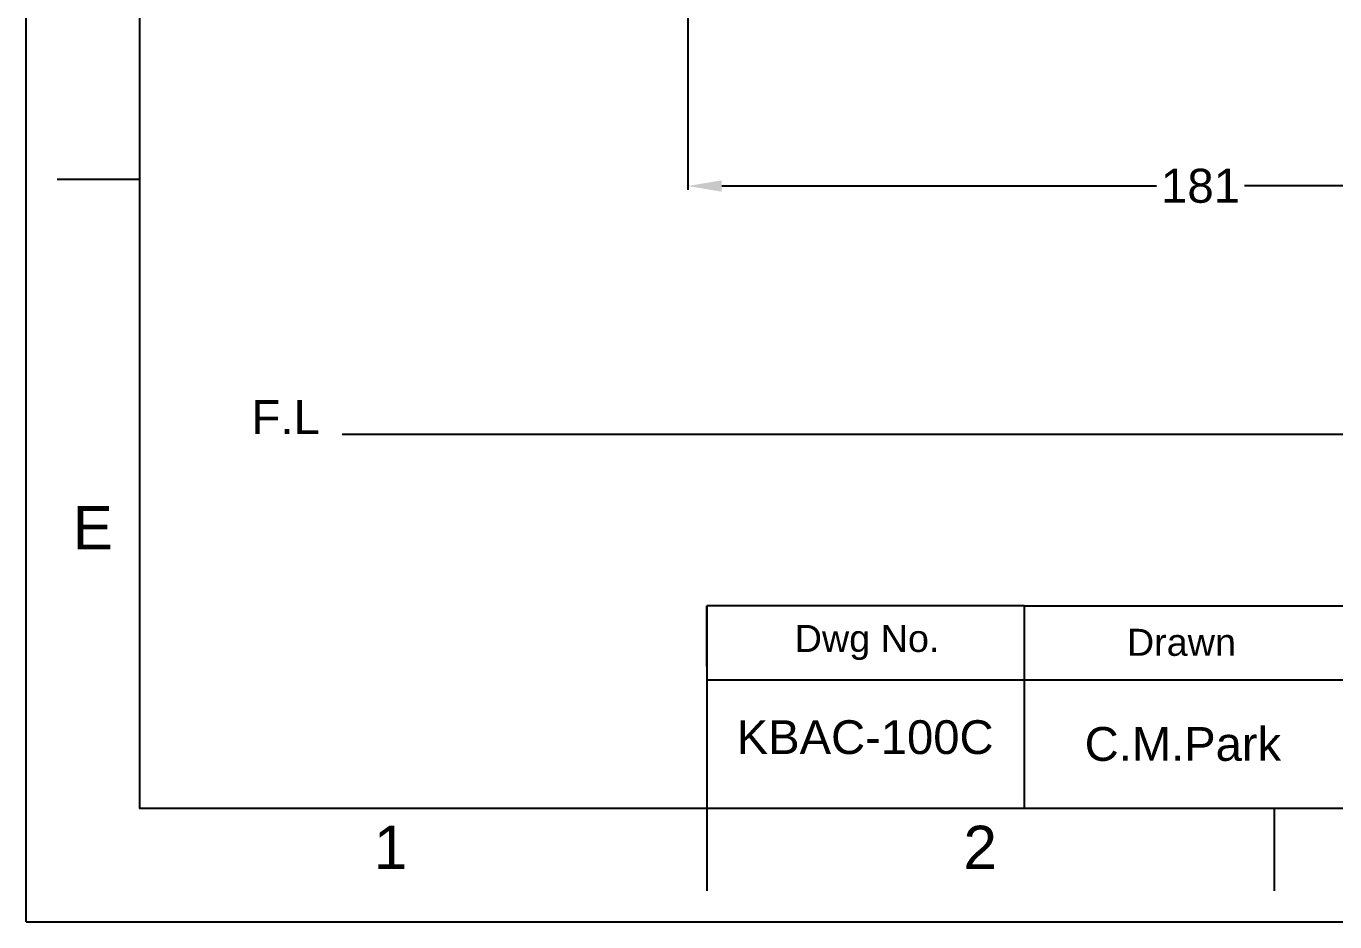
# Model space of a CAD drawing. Header units: millimetres. Extents: x 2881 to 3722, y -1342 to -748.
# Drawn here: x 2880.8 to 3111.7, y -1342.5 to -1184.4 of the extents above; entities that cross this region are included whole.
import ezdxf
from ezdxf.enums import TextEntityAlignment as Align

# ---------------------------------------------------------------- set-up
doc = ezdxf.new("R2010")
doc.units = ezdxf.units.MM
doc.layers.add('5', color=2, linetype='Continuous', lineweight=9)
for name, color, linetype in [('FORM', 7, 'Continuous'), ('TEXT', 4, 'Continuous'), ('벽', 2, 'Continuous')]:
    doc.layers.add(name, color=color, linetype=linetype)
doc.styles.get("Standard").update_dxf_attribs({"font": 'arial.ttf'})
doc.dimstyles.new('A4', dxfattribs={"dimtxt": 4, "dimasz": 3.5, "dimexe": 0.7, "dimexo": 0.625, "dimgap": 0.5, "dimtad": 1, "dimdec": 1, "dimdsep": 46, "dimtxsty": 'Standard', "dimcen": 2.5, "dimclrd": 5, "dimclre": 5, "dimclrt": 7, "dimadec": 3, "dimazin": 2, "dimtfac": 1, "dimtdec": 1, "dimtmove": 0, "dimatfit": 3, "dimfxl": 1.25, "dimarcsym": 0})

# ---------------------------------------------------------------- blocks, each defined once
blk = doc.blocks.new('*D143')
at = {"layer": '5', "color": 3, "lineweight": -2, "transparency": 16777216}
for p, q in [((2997.53, -1057.11), (2997.53, -1213.33)), ((3178.53, -1057.11), (3178.53, -1213.33)), ((3003.53, -1212.63), (3080.27, -1212.63)), ((3172.53, -1212.63), (3095.8, -1212.63))]:
    blk.add_line(p, q, dxfattribs=at)
at = {"layer": '5', "color": 3, "transparency": 16777216}
for points in [[(3003.53, -1211.63), (3003.53, -1213.63), (2997.53, -1212.63)], [(3172.53, -1211.63), (3172.53, -1213.63), (3178.53, -1212.63)]]:
    blk.add_solid(points, dxfattribs=at)
at = {"layer": 'DEFPOINTS', "color": 0, "transparency": 16777216}
for p in [(2997.53, -1056.49), (3178.53, -1056.49), (3178.53, -1212.63)]:
    blk.add_point(p, dxfattribs=at)
at = {"layer": '5', "color": 4, "transparency": 16777216, "insert": (3088.03, -1212.63), "char_height": 6, "attachment_point": 5}
blk.add_mtext('181', dxfattribs=at)

msp = doc.modelspace()

# ---------------------------------------------------------------- linework, layer by layer
at = {"layer": 'FORM', "color": 7, "linetype": 'Continuous'}
for p, q in [((2880.75, -1342.46), (2880.75, -747.76)), ((2900.78, -767.78), (2900.78, -1322.44)), ((2900.78, -1211.51), (2886.22, -1211.51)), ((3056.91, -1286.68), (3000.89, -1286.68)), ((3000.89, -1286.68), (3000.89, -1322.44)), ((3000.89, -1297.41), (3000.89, -1286.68)), ((3701.73, -1322.44), (2900.78, -1322.44)), ((3000.89, -1322.44), (3000.89, -1336.99)), ((3101.01, -1322.44), (3101.01, -1336.99)), ((2880.75, -1342.46), (3721.75, -1342.46))]:
    msp.add_line(p, q, dxfattribs=at)
at = {"layer": 'FORM'}
for p, q in [((3056.91, -1286.68), (3701.73, -1286.68)), ((3056.91, -1286.68), (3056.91, -1322.44)), ((3000.89, -1299.79), (3558.7, -1299.79))]:
    msp.add_line(p, q, dxfattribs=at)
at = {"layer": '벽'}
msp.add_line((2936.55, -1256.41), (3601.26, -1256.41), dxfattribs=at)

# ---------------------------------------------------------------- texts
at = {"layer": 'FORM', "char_height": 7.63, "attachment_point": 5}
for s, width, insert in [('E', 10.0119, (2892.51, -1272.92)), ('1', 50.0595, (2945.06, -1329.32)), ('2', 50.0595, (3049.14, -1329.32))]:
    msp.add_mtext_dynamic_manual_height_columns(s, width=width, gutter_width=12.51, heights=[0], dxfattribs=dict(at, insert=insert))
at = {"layer": 'TEXT', "attachment_point": 5}
for s, insert, char_height in [('Dwg No.', (3029.17, -1293.18), 4.768), ('Drawn', (3084.66, -1293.18), 4.768), ('KBAC-100C', (3028.83, -1309.92), 5.959), ('C.M.Park', (3084.92, -1311.12), 5.959)]:
    msp.add_mtext_dynamic_manual_height_columns(s, width=56.019, gutter_width=29.8, heights=[0], dxfattribs=dict(at, insert=insert, char_height=char_height))
at = {"layer": '벽'}
msp.add_text('F.L', height=6, dxfattribs=at).set_placement((2926.55, -1253.41), align=Align.MIDDLE_CENTER)

# ---------------------------------------------------------------- dimensions: what is measured, and where the dimension line sits
at = {"layer": '5'}
dim = msp.add_linear_dim(base=(3178.53, -1212.63), p1=(2997.53, -1056.49), p2=(3178.53, -1056.49), dimstyle='A4', override={"dimtxt": 6, "dimasz": 6, "dimgap": 2, "dimtad": 0, "dimtih": 1, "dimclrd": 3, "dimclre": 3, "dimclrt": 4}, dxfattribs=at)
dim.commit()
dim.dimension.update_dxf_attribs({"geometry": '*D143', "text_midpoint": (3088.03, -1212.63)})

doc.saveas('drawing.dxf')
